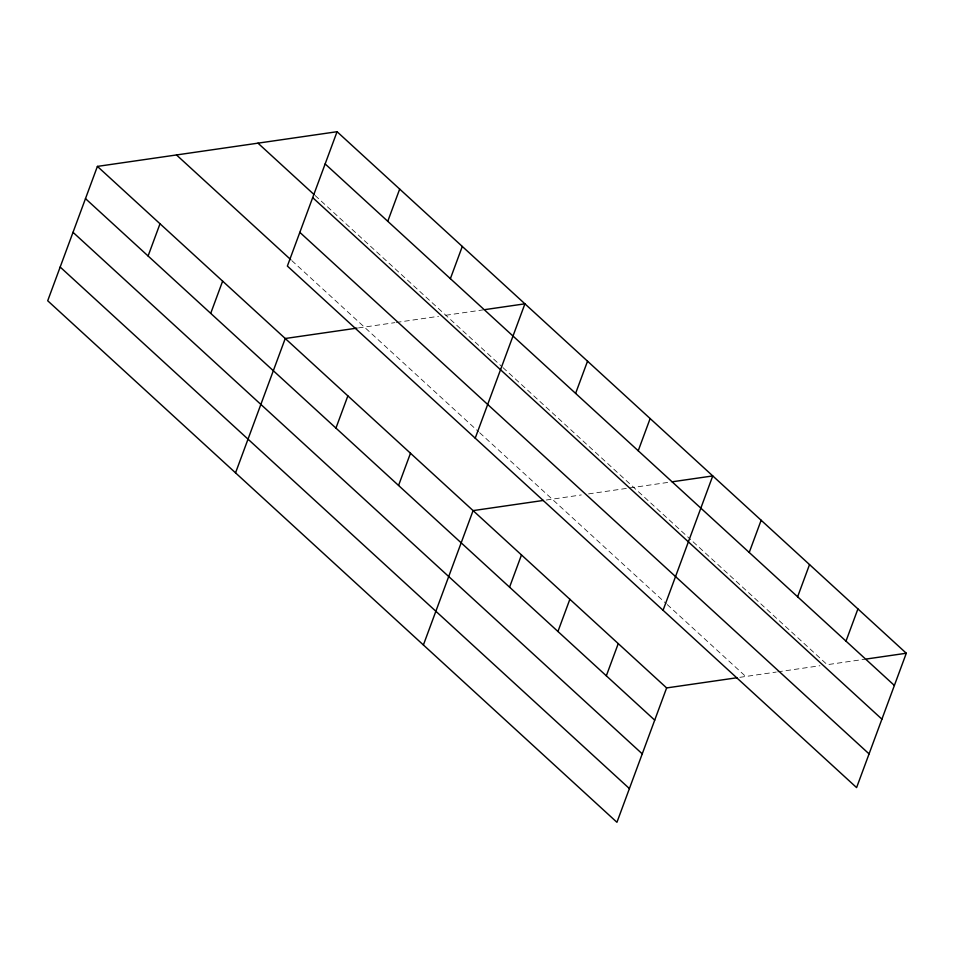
<?xml version="1.0" encoding="UTF-8"?>
<svg xmlns="http://www.w3.org/2000/svg" width="954" height="954" viewBox="0 0 954 954"><rect width="100%" height="100%" fill="white"/><g stroke="black" fill="none" stroke-linecap="round" stroke-linejoin="round"><path stroke-width="0.72" stroke-dasharray="4.77 3.58" d="M358.477 327.914L394.896 322.643M396.351 322.428L438.542 316.323M445.828 315.261L485.371 309.549M546.32 500.015L581.284 494.947M588.558 493.898L673.214 481.651M739.863 677.328L776.282 672.057M777.737 671.854L819.939 665.749M866.757 658.964L827.213 664.688L691.733 540.572M315.094 195.498L501.852 366.598M502.949 367.6L690.66 539.582M291.829 260.633L478.586 431.733M479.683 432.734L666.154 603.584M667.228 604.574L745.73 676.481"/><path stroke-width="1.43" d="M337.06 131.712L287.369 266.071L856.597 787.599L906.3 653.24L337.06 131.712L97.403 166.401L47.7 300.76L616.94 822.288L666.631 687.929L736.941 677.757M148.097 255.982L160.01 223.773M210.715 313.353L222.628 281.144M235.543 472.862L285.246 338.503L357.011 328.116M387.765 221.304L399.678 189.083M335.951 428.096L347.864 395.874M450.383 278.663L462.296 246.454M398.557 485.455L410.482 453.245M475.211 438.172L524.915 303.825L485.371 309.549M423.397 644.964L473.089 510.617L543.398 500.433M575.608 393.406L587.533 361.184M509.567 587.163L521.48 554.942M557.947 631.488L569.86 599.267M638.226 450.777L650.139 418.556M606.327 675.814L618.252 643.604M663.066 610.274L712.757 475.927L673.214 481.651M749.224 552.473L761.149 520.252M797.616 596.799L809.529 564.589M845.995 641.136L857.92 608.914M866.757 658.964L906.3 653.24M325.147 163.933L894.387 685.461M257.974 143.16L313.997 194.497M312.673 197.633L881.913 719.161M299.83 232.359L869.07 753.887M176.49 154.953L290.731 259.631M97.403 166.401L666.631 687.929M85.478 198.623L654.718 720.151M73.017 232.323L642.245 753.851M60.174 267.048L629.401 788.576"/></g></svg>
